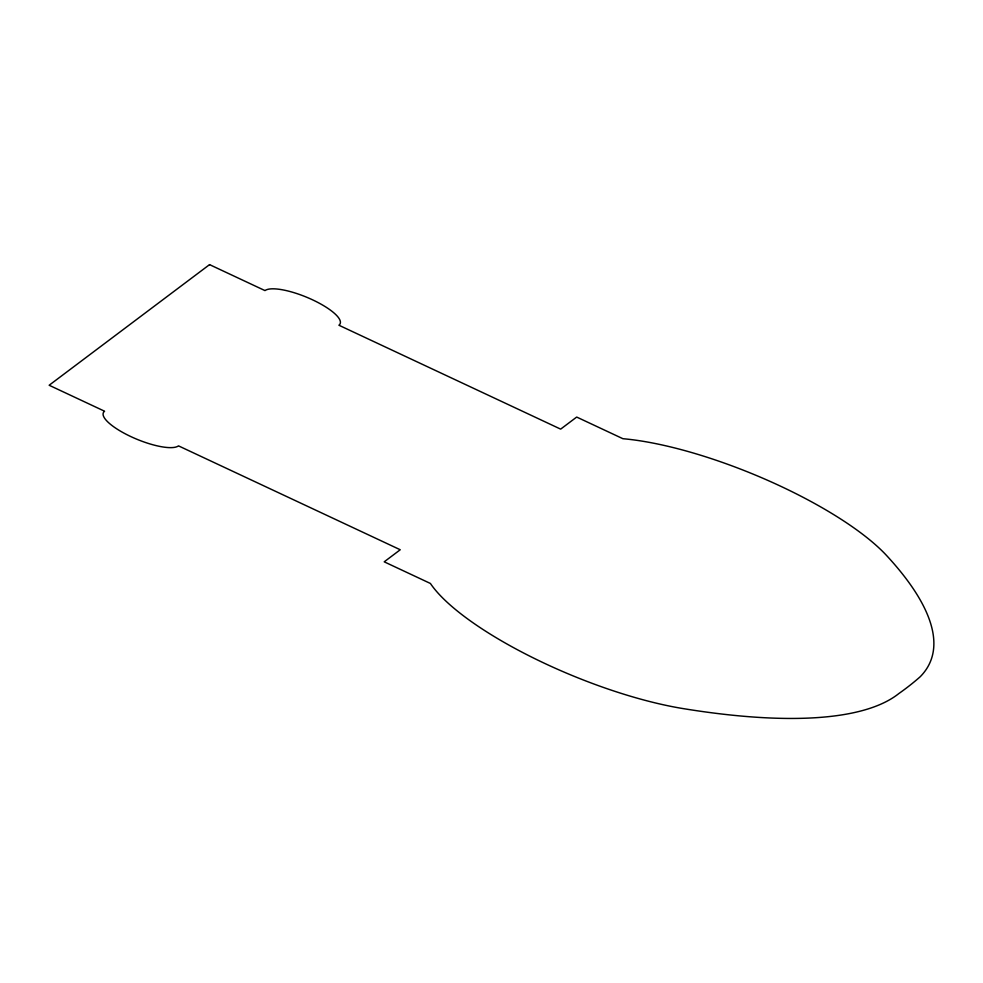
<?xml version="1.0" encoding="UTF-8"?>
<svg xmlns="http://www.w3.org/2000/svg" width="983" height="983" viewBox="0 0 983 983"><rect width="100%" height="100%" fill="white"/><g stroke="black" fill="none" stroke-linecap="round" stroke-linejoin="round"><path stroke-width="1.47" d="M209.551 264.624L49.15 385.25L104.591 411.226A41.335 11.673 22.4 0 0 130.85 436.587A41.335 11.673 22.4 0 0 178.501 445.864L400.241 549.755L384.206 561.821L430.407 583.46A180.639 51.005 22.4 0 0 683.75 708.694A553.048 156.15 22.4 0 0 898.769 693.605A2109.874 595.71 22.4 0 0 920.149 676.795A553.048 156.15 22.4 0 0 886.936 555.899A180.639 51.005 22.4 0 0 622.89 438.701L576.689 417.062L560.654 429.129L338.902 325.226A41.335 11.673 22.4 0 0 312.643 299.864A41.335 11.673 22.4 0 0 264.992 290.599L209.551 264.624"/></g></svg>
